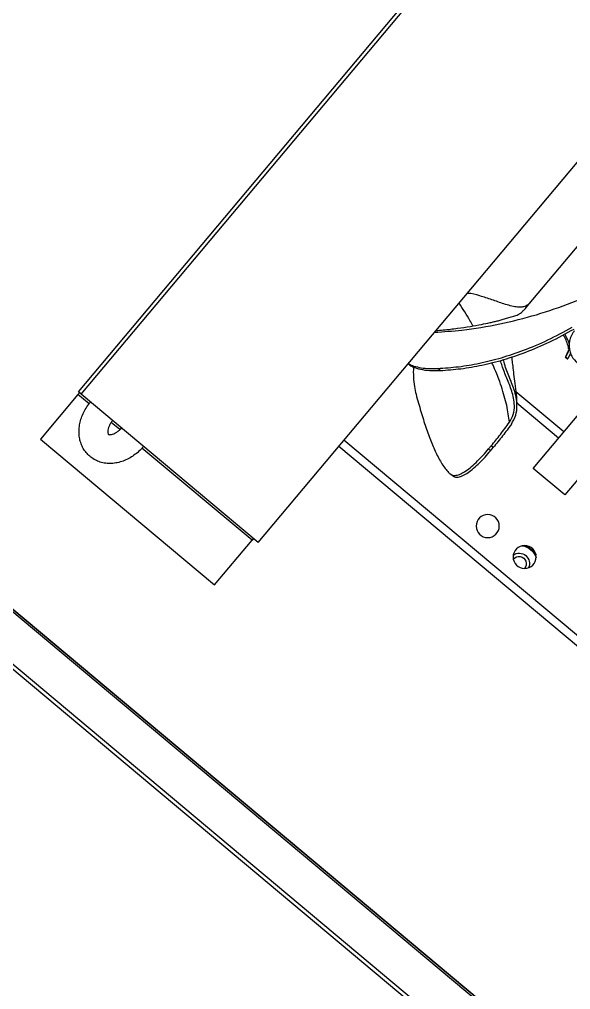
# Model space of a CAD drawing. Header units: metres. Extents: x 822482 to 822767, y 9662202 to 9662512.
# Drawn here: x 822651.8908 to 822652.085, y 9662449.8972 to 9662450.2394 of the extents above; entities that cross this region are included whole.
import ezdxf

# ---------------------------------------------------------------- set-up
doc = ezdxf.new("R2010")
doc.units = ezdxf.units.M
doc.layers.add('ARQ_NE_EQUIPAMENTOS', color=7, linetype='Continuous')

# ---------------------------------------------------------------- blocks, each defined once
blk = doc.blocks.new('fermentadora')
at = {"color": 8, "linetype": 'Continuous', "lineweight": 25}
for p, q in [((2277.998577624089, 2191.99857883524), (2277.998199237132, 2191.087432863316)), ((2277.999620834325, 2191.086978894695), (2277.999999260459, 2191.998219204386)), ((2278.013816905055, 2191.157391146217), (2278.014160204153, 2191.98404646382)), ((2278.014477505716, 2191.158615749795), (2278.014820159075, 2191.983716143699)), ((2278.014776309943, 2191.878128574228), (2278.014512721175, 2191.243413660138)), ((2278.132473448663, 2191.622964564067), (2278.132406859946, 2191.462620661958)), ((2278.135316487606, 2191.621755204503), (2278.13525040063, 2191.462619481073)), ((2278.170519707556, 2191.534708461811), (2278.17051363447, 2191.520084629969)), ((2278.199970478722, 2191.534696231292), (2278.170519707556, 2191.534708461811)), ((2278.17051363447, 2191.520084629969), (2278.205403294234, 2191.520070140751)), ((2278.18442659391, 2191.520078852099), (2278.184418606897, 2191.500846331729)), ((2278.187270104328, 2191.520077671227), (2278.187260967702, 2191.498076912792)), ((2278.165631282502, 2191.503648357285), (2278.165631675084, 2191.50459368331)), ((2278.165631282502, 2191.503648357285), (2278.167115823627, 2191.503647740775)), ((2278.165631675084, 2191.50459368331), (2278.167116216208, 2191.5045930668)), ((2278.167116216208, 2191.5045930668), (2278.167115823627, 2191.503647740775)), ((2278.207859200046, 2191.504561589034), (2278.207858807438, 2191.503616198695)), ((2278.207871888234, 2191.503630815316), (2278.207872280816, 2191.504576141342)), ((2278.207901012769, 2191.503616181167), (2278.207871888234, 2191.503630815316)), ((2278.207871888234, 2191.503630815316), (2278.207925987933, 2191.503630792849)), ((2278.207901435643, 2191.504561571494), (2278.207872280816, 2191.504576141342)), ((2278.207872280816, 2191.504576141342), (2278.207926380514, 2191.504576118875)), ((2278.207926380514, 2191.504576118875), (2278.207925987933, 2191.503630792849)), ((2278.150178969329, 2191.499824622935), (2278.150178566464, 2191.498854534002)), ((2278.213172975882, 2191.481760594517), (2278.245246424767, 2191.481747274835)), ((2278.175882533192, 2191.472818739159), (2278.175882060281, 2191.471679982121)), ((2278.088230725896, 2191.462639007726), (2278.088196944359, 2191.381293944434)), ((2278.088230725896, 2191.462639007726), (2278.413204750863, 2191.462504050281)), ((2278.170470851209, 2191.46283147551), (2278.170470757096, 2191.462604854521)), ((2278.066870188032, 2191.380490367305), (2278.066903421304, 2191.460515223928)), ((2278.066903421304, 2191.460515223928), (2278.087417391395, 2191.460506704746)), ((2278.087417391395, 2191.460506704746), (2278.087396376978, 2191.409904532844)), ((2278.088229840238, 2191.460506367346), (2278.087417391395, 2191.460506704746)), ((2278.087392153076, 2191.399733486872), (2278.087390507111, 2191.395770044598)), ((2278.087386276729, 2191.385583396726), (2278.087384158123, 2191.380481848123)), ((2278.087384158123, 2191.380481848123), (2278.066870188032, 2191.380490367305)), ((2278.087384158123, 2191.380481848123), (2278.088196606966, 2191.380481510724)), ((2278.088196944359, 2191.381293944434), (2278.088196396098, 2191.37997374533)), ((2278.088196396098, 2191.37997374533), (2278.413170421065, 2191.379838787885)), ((2278.088196944359, 2191.381293944434), (2278.413170969326, 2191.381158986988))]:
    blk.add_line(p, q, dxfattribs=at)
for centre in [(2278.14462464983, 2191.537867402069), (2278.144617606739, 2191.520907819564)]:
    blk.add_circle(centre, 0.004062175800460995, dxfattribs=at)
for radius, start, end in [(0.002538859875288573, 267.1102218306521, 92.84218979895262), (0.003655958220414781, 285.9934067123218, 73.95900491998572), (0.006397926885726179, 329.8377720701151, 30.11463956499181), (0.006651812873255056, 335.976791927711, 23.97561971121099)]:
    blk.add_arc((2278.141578018243, 2191.537868667295), radius, start, end, dxfattribs=at)
for points, knots in [([(2278.217068012677, 2191.500038768851), (2278.216666788729, 2191.500055965625), (2278.215910747386, 2191.500088370152), (2278.214868357079, 2191.500323528302), (2278.213722976723, 2191.500721873778), (2278.212510425999, 2191.501377267058), (2278.211263423617, 2191.50240660277), (2278.21025482082, 2191.503651538132), (2278.209230786464, 2191.505537550786), (2278.209059732977, 2191.507122348865), (2278.208947034381, 2191.508166493128)], [0, 0, 0, 0, 0.09461583807985965, 0.1782881741414317, 0.2510078603623647, 0.3803626088959502, 0.5009056656530081, 0.6297539453961435, 0.7560633755518067, 1, 1, 1, 1]), ([(2278.150222905517, 2191.498854515589), (2278.150245634568, 2191.499187706886), (2278.150295931993, 2191.499925030424), (2278.151102008827, 2191.500909472511), (2278.152522117091, 2191.501807521794), (2278.154512341215, 2191.502526971802), (2278.156998446704, 2191.503065852648), (2278.159745912852, 2191.503414810046), (2278.162649032611, 2191.503613765396), (2278.164637204756, 2191.50363682672), (2278.165631282502, 2191.503648357285)], [0, 0, 0, 0, 0.1112242623512028, 0.2461296778940524, 0.381341560031933, 0.5165268825931174, 0.6464236294829565, 0.7763049480669076, 0.8881534109671565, 1, 1, 1, 1]), ([(2278.150223308382, 2191.499824604522), (2278.15024604217, 2191.500156034204), (2278.150296350551, 2191.500889466342), (2278.151102339172, 2191.501868655587), (2278.152521767685, 2191.502761831391), (2278.154511328965, 2191.503477570424), (2278.156996590657, 2191.504013750326), (2278.159743942274, 2191.504361107142), (2278.162647857335, 2191.504559235503), (2278.164637069493, 2191.504582200711), (2278.165631675084, 2191.50459368331)], [0, 0, 0, 0, 0.1111844568443217, 0.2460439070036881, 0.3812111584700609, 0.5163444468442246, 0.6462483119202445, 0.7761405022043018, 0.8880703061413908, 1, 1, 1, 1]), ([(2278.167115823627, 2191.503647740775), (2278.168812899634, 2191.503630209364), (2278.172247909958, 2191.50359472446), (2278.175777292505, 2191.503347839232), (2278.177562974197, 2191.50322292831)], [0, 0, 0, 0, 0.4940526654351294, 1, 1, 1, 1]), ([(2278.177563367658, 2191.504170371033), (2278.175819798304, 2191.504292152531), (2278.17229074555, 2191.50453864306), (2278.168854662608, 2191.504574782479), (2278.167116216208, 2191.5045930668)], [0, 0, 0, 0, 0.4940615726202791, 1, 1, 1, 1]), ([(2278.177562974202, 2191.503222939659), (2278.178601002329, 2191.503040820392), (2278.180675245642, 2191.502676899934), (2278.183169055646, 2191.500971451867), (2278.185071108124, 2191.498938378532), (2278.186976608851, 2191.496174725552), (2278.188902481189, 2191.492587300411), (2278.19066589869, 2191.48915358591), (2278.191939714111, 2191.487344399643), (2278.192314377767, 2191.486812268905)], [0, 0, 0, 0, 0.1345270196631694, 0.2688190848067306, 0.3824646856467822, 0.4964766019643883, 0.70488022591362, 0.913197272144478, 1, 1, 1, 1]), ([(2278.177562974197, 2191.50322292831), (2278.178900385281, 2191.501779987133), (2278.181575208501, 2191.498894103645), (2278.185437546422, 2191.493043744723), (2278.188160038496, 2191.488384599784), (2278.189533838156, 2191.485347739344), (2278.189717072637, 2191.484942689347)], [0, 0, 0, 0, 0.3170671331738931, 0.6341345155416562, 0.9512016386070253, 1, 1, 1, 1]), ([(2278.177563367663, 2191.504170382383), (2278.178703761914, 2191.503968597396), (2278.180981691034, 2191.50356553337), (2278.183723443655, 2191.501706805269), (2278.185824982302, 2191.499494305763), (2278.1879160635, 2191.496491315191), (2278.190012455036, 2191.492608337892), (2278.191752185743, 2191.489235608689), (2278.192962237729, 2191.487663519189), (2278.193152878804, 2191.487415839886)], [0, 0, 0, 0, 0.142203814124859, 0.2840510715592818, 0.4041161344507769, 0.524557425205213, 0.7421571699482099, 0.9593774194238109, 1, 1, 1, 1]), ([(2278.184938121166, 2191.462598846415), (2278.187180525835, 2191.464934095348), (2278.192601272796, 2191.47057928229), (2278.201916126715, 2191.478456109961), (2278.2126988013, 2191.486321790854), (2278.223985688548, 2191.493087175327), (2278.235653981244, 2191.498856776349), (2278.243703523259, 2191.501748120573), (2278.247728285615, 2191.503193789577)], [0, 0, 0, 0, 0.1236570018557028, 0.2989261154474636, 0.4741945921454704, 0.6494629619295371, 0.8247318577207554, 1, 1, 1, 1]), ([(2278.207925987933, 2191.503630792849), (2278.208052020374, 2191.503613913545), (2278.208307120805, 2191.503579748391), (2278.209332723165, 2191.503333904104), (2278.209851626387, 2191.503209519256)], [0, 0, 0, 0, 0.4940502846478519, 1, 1, 1, 1]), ([(2278.209852019847, 2191.50415696198), (2278.209343868788, 2191.504278230425), (2278.208315350268, 2191.504523682716), (2278.208057059729, 2191.504558502297), (2278.207926380514, 2191.504576118875)], [0, 0, 0, 0, 0.4940611661968629, 1, 1, 1, 1]), ([(2278.210407705748, 2191.502832835697), (2278.210198125456, 2191.502896006572), (2278.209379488796, 2191.503142756849), (2278.20852021824, 2191.503397363153), (2278.208160728429, 2191.503514875107), (2278.20799439283, 2191.503569247778)], [0, 0, 0, 0, 0.156038930243894, 0.609500003930566, 1, 1, 1, 1]), ([(2278.209851626392, 2191.503209530606), (2278.210217215412, 2191.503028358647), (2278.210947765892, 2191.502666325725), (2278.212081334326, 2191.500957318216), (2278.212889991417, 2191.499305402112), (2278.213289603468, 2191.498259498581), (2278.213416396874, 2191.497927642547)], [0, 0, 0, 0, 0.3103122814179922, 0.620091888883688, 0.8794584823042113, 1, 1, 1, 1]), ([(2278.175882533192, 2191.472818739159), (2278.177578387209, 2191.474563976251), (2278.180969914221, 2191.478054264143), (2278.186788717471, 2191.482954225227), (2278.193174508842, 2191.487567092784), (2278.200405324686, 2191.49194932316), (2278.208440338817, 2191.496049692845), (2278.214443283363, 2191.498405108947), (2278.217460627623, 2191.499589044798)], [0, 0, 0, 0, 0.1586033284032945, 0.3171897270005824, 0.4797758118839375, 0.6423414256112756, 0.8202250514738686, 1, 1, 1, 1]), ([(2278.195780129506, 2191.489025020952), (2278.195525621635, 2191.489275778782), (2278.194741711478, 2191.49004813843), (2278.193351829857, 2191.491515043499), (2278.191464090329, 2191.49356263374), (2278.189205791422, 2191.496031832698), (2278.186875215038, 2191.498546831568), (2278.185212866198, 2191.500128397129), (2278.184489007599, 2191.500817079193)], [0, 0, 0, 0, 0.06672338384423929, 0.2055148164785041, 0.3762070315055915, 0.5799201159843758, 0.8170790458163124, 1, 1, 1, 1]), ([(2278.212352985006, 2191.501569720878), (2278.21236886287, 2191.501547812005), (2278.212750926086, 2191.501020626822), (2278.213306138921, 2191.499800562807), (2278.213798317098, 2191.49859379031), (2278.213976208713, 2191.498157617562)], [0, 0, 0, 0, 0.02694220893391439, 0.6483004949503818, 1, 1, 1, 1]), ([(2278.163989372743, 2191.471684920998), (2278.162782253986, 2191.473440748154), (2278.160368163959, 2191.476952187938), (2278.157239151379, 2191.481882652295), (2278.154549652804, 2191.486524776259), (2278.152361570753, 2191.490939602999), (2278.150746079922, 2191.495074496898), (2278.150374614257, 2191.497451143076), (2278.150187892369, 2191.498645794162)], [0, 0, 0, 0, 0.158466225297834, 0.3169130891453903, 0.4793536183100938, 0.6417725268048431, 0.8199324559274757, 1, 1, 1, 1]), ([(2278.175882060281, 2191.471679982121), (2278.177574703602, 2191.473434611852), (2278.180959803939, 2191.476943678185), (2278.186769303935, 2191.481870340608), (2278.193146377227, 2191.486508755678), (2278.200375762, 2191.490919684872), (2278.208418797725, 2191.495050526636), (2278.214435742398, 2191.497424535685), (2278.217460224302, 2191.498617856847)], [0, 0, 0, 0, 0.1584658138039991, 0.3169141855889853, 0.4793538698560116, 0.6417721613454868, 0.819932927023491, 0.9999999999999999, 0.9999999999999999, 0.9999999999999999, 0.9999999999999999]), ([(2278.185757500823, 2191.462598506138), (2278.186356727303, 2191.463215059855), (2278.18812737182, 2191.465036904343), (2278.191090633944, 2191.46782710434), (2278.194473368466, 2191.470848976279), (2278.197452371854, 2191.473333396616), (2278.199701132136, 2191.475098709957), (2278.201290941882, 2191.476289666735), (2278.202478147482, 2191.477150582605), (2278.203709580271, 2191.478017103918), (2278.20486238721, 2191.478787009235), (2278.20579861059, 2191.479411283604), (2278.206818104886, 2191.480099894167), (2278.207746938355, 2191.480735091038), (2278.208702003871, 2191.481230871204), (2278.209532972901, 2191.4814946477), (2278.210512196759, 2191.481657741384), (2278.211689952757, 2191.481748326696), (2278.212639253448, 2191.481756179474), (2278.213172975882, 2191.481760594517)], [0, 0, 0, 0, 0.06798872392162904, 0.2008987677375153, 0.3207328916512231, 0.4241456372815474, 0.5039284865261014, 0.541859656132522, 0.5759594824808053, 0.6130707839412067, 0.652940508602268, 0.6753917492096541, 0.7004422917173951, 0.7601086081279665, 0.797676739605084, 0.84489522266106, 0.8849743994129206, 0.9353295073177967, 1, 1, 1, 1]), ([(2278.214676826437, 2191.481759969988), (2278.214345228644, 2191.481751687774), (2278.213842523776, 2191.481739131874), (2278.212873130439, 2191.481435418552), (2278.212056214665, 2191.480969454823), (2278.211172767831, 2191.480163706656), (2278.210216999016, 2191.478882215408), (2278.209249154652, 2191.477081571736), (2278.208062688859, 2191.474325068104), (2278.206757347133, 2191.470726633967), (2278.205055192799, 2191.466659880293), (2278.20384220414, 2191.463759032012), (2278.202837236888, 2191.462668215016), (2278.202766506561, 2191.462591442521)], [0, 0, 0, 0, 0.1239188324822516, 0.1878619262204398, 0.2516837098788969, 0.3147035403922411, 0.380135425536595, 0.4621773011411788, 0.5464400344150213, 0.6954615132756302, 0.844763994097131, 0.9890743767486465, 1, 1, 1, 1]), ([(2278.170796844398, 2191.464769324075), (2278.169858384023, 2191.465522955711), (2278.167960677535, 2191.467046910991), (2278.16570406217, 2191.469393443402), (2278.164537800655, 2191.470952012605), (2278.163989372743, 2191.471684920998)], [0, 0, 0, 0, 0.3413584186109467, 0.6902775044402499, 1, 1, 1, 1]), ([(2278.170499285708, 2191.462831463702), (2278.170490497746, 2191.462903018264), (2278.170426204476, 2191.463426515839), (2278.170753322844, 2191.464865888752), (2278.171655954146, 2191.467154238177), (2278.17338286353, 2191.469945492172), (2278.17504315548, 2191.47185391588), (2278.175882533192, 2191.472818739159)], [0, 0, 0, 0, 0.02819769139983218, 0.206296044086763, 0.4687430170215765, 0.731417555377576, 1, 1, 1, 1]), ([(2278.170590729798, 2191.462604804698), (2278.170597880659, 2191.46270989367), (2278.170641356386, 2191.463348812458), (2278.171182107292, 2191.464839606844), (2278.172270125212, 2191.467031852545), (2278.173872408137, 2191.469389169995), (2278.175239288949, 2191.470947283994), (2278.175882060281, 2191.471679982121)], [0, 0, 0, 0, 0.04197065545924705, 0.2551727357126445, 0.5130333060860709, 0.7710054690318264, 1, 1, 1, 1]), ([(2278.195351834581, 2191.471554118111), (2278.195619290987, 2191.470874050544), (2278.196692482493, 2191.468145221772), (2278.197670978016, 2191.464974089314), (2278.198405616879, 2191.462593253541)], [0, 0, 0, 0, 0.2492159175565688, 1, 1, 1, 1]), ([(2278.088208837485, 2191.40993228189), (2278.087782699779, 2191.4099236304), (2278.086617156127, 2191.409899967415), (2278.084724455495, 2191.409644749596), (2278.082587191032, 2191.409096360807), (2278.080558568728, 2191.408280875139), (2278.078688729678, 2191.407211005037), (2278.077030196693, 2191.405902220118), (2278.075634919619, 2191.404384844046), (2278.074546483539, 2191.402702730984), (2278.073793122953, 2191.400910363604), (2278.073384816177, 2191.399064644011), (2278.073315942802, 2191.397217038505), (2278.073571782694, 2191.395411625103), (2278.074133162898, 2191.393683506618), (2278.07498078361, 2191.392060094015), (2278.076097846496, 2191.390563399474), (2278.077468658591, 2191.389215551054), (2278.079073952061, 2191.388040435837), (2278.080886778695, 2191.38706421724), (2278.082870412668, 2191.386310284294), (2278.084979909296, 2191.385802328536), (2278.086777540858, 2191.385585081827), (2278.08785520586, 2191.385566381494), (2278.088198716171, 2191.385560420684)], [0, 0, 0, 0, 0.02836683386146183, 0.07758708675760105, 0.127084354437219, 0.1768660111755513, 0.226851728306691, 0.2767772546105819, 0.3262319410068785, 0.3747659562445109, 0.4220893630891395, 0.4681832359433485, 0.5132721144651645, 0.5577369091884832, 0.601922185200247, 0.6462661427644704, 0.6911803940915159, 0.7369567638775671, 0.7837012809910852, 0.8313219593810225, 0.8795893970420524, 0.9282540432237758, 0.9771306705783935, 0.9999999999999999, 0.9999999999999999, 0.9999999999999999, 0.9999999999999999]), ([(2278.088202933593, 2191.395715864757), (2278.088010795424, 2191.395719963708), (2278.08741570347, 2191.395732659012), (2278.08644058035, 2191.395879285708), (2278.085389493156, 2191.396199725989), (2278.084542417354, 2191.396623007173), (2278.083951393496, 2191.397071311158), (2278.083625370042, 2191.397454489384), (2278.083513791307, 2191.397691906545), (2278.083513869882, 2191.397755518708), (2278.08350157717, 2191.397760896016), (2278.083596445571, 2191.397994244981), (2278.083883628328, 2191.398357849124), (2278.084434497468, 2191.398804507511), (2278.085257621417, 2191.399240454007), (2278.08628033544, 2191.399576274266), (2278.087297583138, 2191.399752596195), (2278.087951329088, 2191.399770068319), (2278.088204620062, 2191.399776837817)], [0, 0, 0, 0, 0.02966744343350633, 0.09188625498517963, 0.1537534970691173, 0.2150466370202438, 0.2763943923846311, 0.3390710600881942, 0.4057792961738091, 0.4819660481939926, 0.5837687954218883, 0.6511947092397393, 0.7126283941282948, 0.7763833624530574, 0.8377447008701054, 0.8991134665456122, 0.9609119592073562, 1, 1, 1, 1])]:
    blk.add_open_spline(points, degree=3, knots=knots, dxfattribs=at)
blk = doc.blocks.new('A$C8f1b9c42')
at = {"layer": 'ARQ_NE_EQUIPAMENTOS', "lineweight": 0, "transparency": 33554687, "xscale": -1, "rotation": 90}
blk.add_blockref('fermentadora', (2561.466169543564, 2025.13864565827), dxfattribs=at)

msp = doc.modelspace()

# ---------------------------------------------------------------- block references
at = {"ltscale": 10, "rotation": 140.0090103764572}
msp.add_blockref('A$C8f1b9c42', (822772.889044792, 9662018.469655523), dxfattribs=at)

doc.saveas('drawing.dxf')
